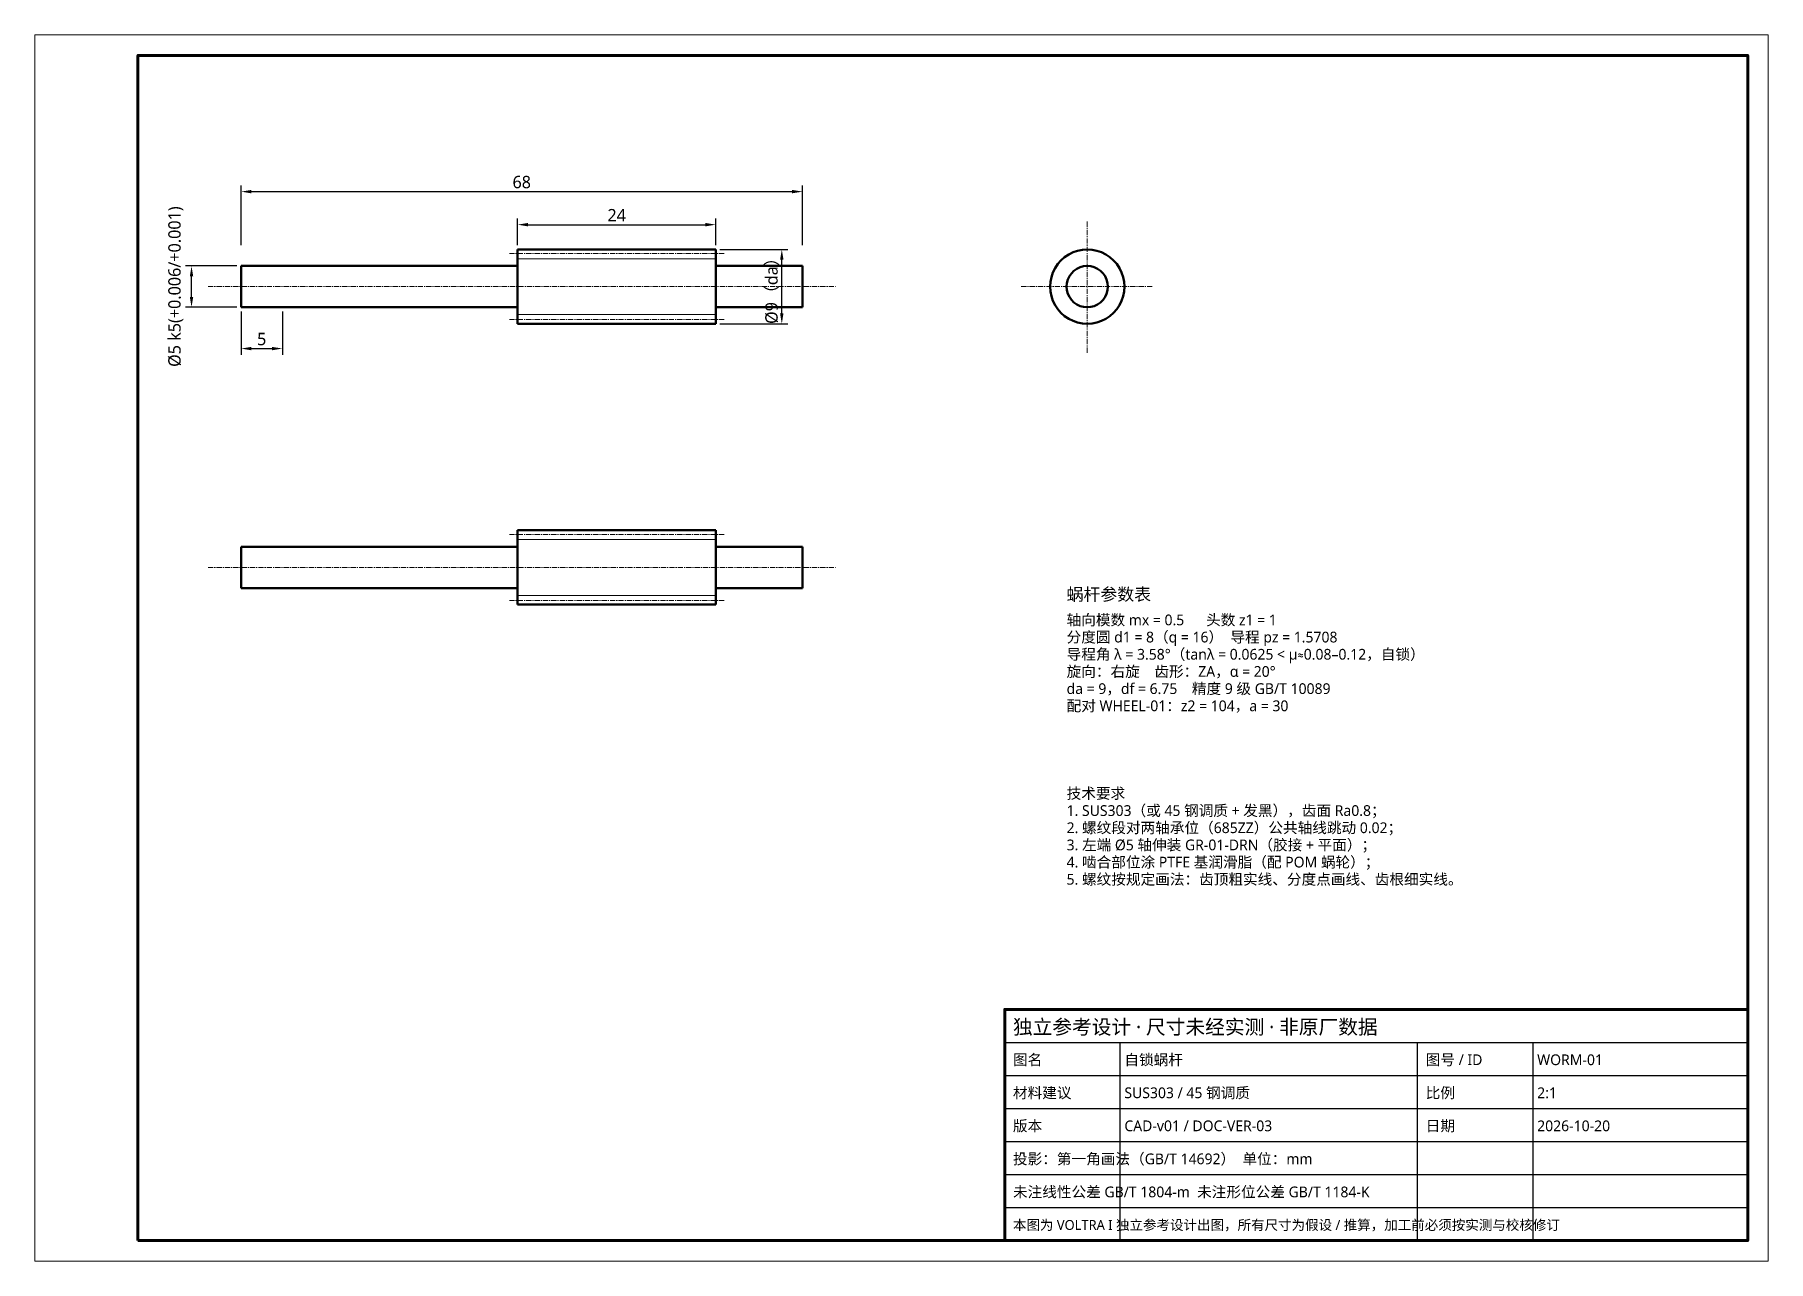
# Model space of a CAD drawing. Header units: millimetres. Extents: x 0 to 420, y 0 to 297.
import ezdxf

# ---------------------------------------------------------------- set-up
doc = ezdxf.new("R2010")
doc.units = ezdxf.units.MM
doc.linetypes.add('CENTER', pattern=[5.08, 3.175, -0.635, 0.635, -0.635])
doc.linetypes.add('DASHED', pattern=[1.524, 1.27, -0.254])
for name, color, linetype, lineweight in [('CENTER', 1, 'CENTER', 18), ('DIM', 3, 'CONTINUOUS', 18), ('FRAME', 7, 'CONTINUOUS', 70), ('HIDDEN', 8, 'DASHED', 25), ('TEXT', 7, 'CONTINUOUS', 25), ('VISIBLE', 7, 'CONTINUOUS', 50)]:
    doc.layers.add(name, color=color, linetype=linetype, lineweight=lineweight)
doc.styles.add('CJK', font='NotoSansCJK-Regular.ttc')
doc.dimstyles.new('GB', dxfattribs={"dimtxt": 3, "dimasz": 2.5, "dimexe": 1.5, "dimexo": 1, "dimgap": 0.8, "dimtad": 1, "dimzin": 12, "dimdsep": 46, "dimtxsty": 'CJK', "dimcen": 2.5, "dimazin": 3, "dimtfac": 0.5, "dimtmove": 2, "dimatfit": 3})

msp = doc.modelspace()

# ---------------------------------------------------------------- linework, layer by layer
at = {"layer": 'CENTER', "ltscale": 0.4}
for p, q in [((255, 220), (255, 252)), ((115, 244), (167, 244)), ((42, 236), (194, 236)), ((239, 236), (271, 236)), ((115, 228), (167, 228)), ((115, 176), (167, 176)), ((42, 168), (194, 168)), ((115, 160), (167, 160))]:
    msp.add_line(p, q, dxfattribs=at)
at = {"layer": 'DIM'}
for p, q in [((117, 242.75), (165, 242.75)), ((117, 229.25), (165, 229.25)), ((117, 174.75), (165, 174.75)), ((117, 161.25), (165, 161.25))]:
    msp.add_line(p, q, dxfattribs=at)
at = {"layer": 'FRAME', "lineweight": 18}
msp.add_lwpolyline([(0, 0), (420, 0), (420, 297), (0, 297)], close=True, dxfattribs=at)
at = {"layer": 'FRAME'}
for points in [[(25, 5), (415, 5), (415, 292), (25, 292)], [(235, 5), (415, 5), (415, 61), (235, 61)]]:
    msp.add_lwpolyline(points, close=True, dxfattribs=at)
at = {"layer": 'HIDDEN'}
for points in [[(117, 227), (117, 227.226), (117, 227.891), (117, 228.964), (117, 230.389), (117, 232.095), (117, 233.997), (117, 236), (117, 238.003), (117, 239.905), (117, 241.611), (117, 243.036), (117, 244.109), (117, 244.774), (117, 245)], [(165, 227), (165, 227.226), (165, 227.891), (165, 228.964), (165, 230.389), (165, 232.095), (165, 233.997), (165, 236), (165, 238.003), (165, 239.905), (165, 241.611), (165, 243.036), (165, 244.109), (165, 244.774), (165, 245)], [(255, 245), (256.175, 244.923), (257.329, 244.693), (258.444, 244.315), (259.5, 243.794), (260.479, 243.14), (261.364, 242.364), (262.14, 241.479), (262.794, 240.5), (263.315, 239.444), (263.693, 238.329), (263.923, 237.175), (264, 236), (263.923, 234.825), (263.693, 233.671), (263.315, 232.556), (262.794, 231.5), (262.14, 230.521), (261.364, 229.636), (260.479, 228.86), (259.5, 228.206), (258.444, 227.685), (257.329, 227.307), (256.175, 227.077), (255, 227), (253.825, 227.077), (252.671, 227.307), (251.556, 227.685), (250.5, 228.206), (249.521, 228.86), (248.636, 229.636), (247.86, 230.521), (247.206, 231.5), (246.685, 232.556), (246.307, 233.671), (246.077, 234.825), (246, 236), (246.077, 237.175), (246.307, 238.329), (246.685, 239.444), (247.206, 240.5), (247.86, 241.479), (248.636, 242.364), (249.521, 243.14), (250.5, 243.794), (251.556, 244.315), (252.671, 244.693), (253.825, 244.923), (255, 245)], [(50, 231), (50, 231.125), (50, 231.495), (50, 232.091), (50, 232.883), (50, 233.831), (50, 234.887), (50, 236), (50, 237.113), (50, 238.169), (50, 239.117), (50, 239.909), (50, 240.505), (50, 240.875), (50, 241)], [(117, 241), (117, 240.875), (117, 240.505), (117, 239.909), (117, 239.117), (117, 238.169), (117, 237.113), (117, 236), (117, 234.887), (117, 233.831), (117, 232.883), (117, 232.091), (117, 231.495), (117, 231.125), (117, 231)], [(117, 231), (117, 231.125), (117, 231.495), (117, 232.091), (117, 232.883), (117, 233.831), (117, 234.887), (117, 236), (117, 237.113), (117, 238.169), (117, 239.117), (117, 239.909), (117, 240.505), (117, 240.875), (117, 241)], [(165, 241), (165, 240.875), (165, 240.505), (165, 239.909), (165, 239.117), (165, 238.169), (165, 237.113), (165, 236), (165, 234.887), (165, 233.831), (165, 232.883), (165, 232.091), (165, 231.495), (165, 231.125), (165, 231)], [(165, 231), (165, 231.125), (165, 231.495), (165, 232.091), (165, 232.883), (165, 233.831), (165, 234.887), (165, 236), (165, 237.113), (165, 238.169), (165, 239.117), (165, 239.909), (165, 240.505), (165, 240.875), (165, 241)], [(186, 231), (186, 231.125), (186, 231.495), (186, 232.091), (186, 232.883), (186, 233.831), (186, 234.887), (186, 236), (186, 237.113), (186, 238.169), (186, 239.117), (186, 239.909), (186, 240.505), (186, 240.875), (186, 241)], [(255, 241), (254.132, 240.924), (253.29, 240.698), (252.5, 240.33), (251.786, 239.83), (251.17, 239.214), (250.67, 238.5), (250.302, 237.71), (250.076, 236.868), (250, 236), (250.076, 235.132), (250.302, 234.29), (250.67, 233.5), (251.17, 232.786), (251.786, 232.17), (252.5, 231.67), (253.29, 231.302), (254.132, 231.076), (255, 231), (255.868, 231.076), (256.71, 231.302), (257.5, 231.67), (258.214, 232.17), (258.83, 232.786), (259.33, 233.5), (259.698, 234.29), (259.924, 235.132), (260, 236), (259.924, 236.868), (259.698, 237.71), (259.33, 238.5), (258.83, 239.214), (258.214, 239.83), (257.5, 240.33), (256.71, 240.698), (255.868, 240.924), (255, 241)], [(255, 241), (254.132, 240.924), (253.29, 240.698), (252.5, 240.33), (251.786, 239.83), (251.17, 239.214), (250.67, 238.5), (250.302, 237.71), (250.076, 236.868), (250, 236), (250.076, 235.132), (250.302, 234.29), (250.67, 233.5), (251.17, 232.786), (251.786, 232.17), (252.5, 231.67), (253.29, 231.302), (254.132, 231.076), (255, 231), (255.868, 231.076), (256.71, 231.302), (257.5, 231.67), (258.214, 232.17), (258.83, 232.786), (259.33, 233.5), (259.698, 234.29), (259.924, 235.132), (260, 236), (259.924, 236.868), (259.698, 237.71), (259.33, 238.5), (258.83, 239.214), (258.214, 239.83), (257.5, 240.33), (256.71, 240.698), (255.868, 240.924), (255, 241)], [(255, 241), (255.868, 240.924), (256.71, 240.698), (257.5, 240.33), (258.214, 239.83), (258.83, 239.214), (259.33, 238.5), (259.698, 237.71), (259.924, 236.868), (260, 236), (259.924, 235.132), (259.698, 234.29), (259.33, 233.5), (258.83, 232.786), (258.214, 232.17), (257.5, 231.67), (256.71, 231.302), (255.868, 231.076), (255, 231), (254.132, 231.076), (253.29, 231.302), (252.5, 231.67), (251.786, 232.17), (251.17, 232.786), (250.67, 233.5), (250.302, 234.29), (250.076, 235.132), (250, 236), (250.076, 236.868), (250.302, 237.71), (250.67, 238.5), (251.17, 239.214), (251.786, 239.83), (252.5, 240.33), (253.29, 240.698), (254.132, 240.924), (255, 241)], [(117, 159), (117, 159.226), (117, 159.891), (117, 160.964), (117, 162.389), (117, 164.095), (117, 165.997), (117, 168), (117, 170.003), (117, 171.905), (117, 173.611), (117, 175.036), (117, 176.109), (117, 176.774), (117, 177)], [(165, 159), (165, 159.226), (165, 159.891), (165, 160.964), (165, 162.389), (165, 164.095), (165, 165.997), (165, 168), (165, 170.003), (165, 171.905), (165, 173.611), (165, 175.036), (165, 176.109), (165, 176.774), (165, 177)], [(50, 163), (50, 163.125), (50, 163.495), (50, 164.091), (50, 164.883), (50, 165.831), (50, 166.887), (50, 168), (50, 169.113), (50, 170.169), (50, 171.117), (50, 171.909), (50, 172.505), (50, 172.875), (50, 173)], [(117, 168), (117, 168.56), (117, 169.113), (117, 169.651), (117, 170.169), (117, 170.66), (117, 171.117), (117, 171.536), (117, 171.909), (117, 172.234), (117, 172.505), (117, 172.719), (117, 172.875), (117, 172.969), (117, 173)], [(117, 173), (117, 172.875), (117, 172.505), (117, 171.909), (117, 171.117), (117, 170.169), (117, 169.113), (117, 168), (117, 166.887), (117, 165.831), (117, 164.883), (117, 164.091), (117, 163.495), (117, 163.125), (117, 163)], [(165, 168), (165, 168.56), (165, 169.113), (165, 169.651), (165, 170.169), (165, 170.66), (165, 171.117), (165, 171.536), (165, 171.909), (165, 172.234), (165, 172.505), (165, 172.719), (165, 172.875), (165, 172.969), (165, 173)], [(165, 173), (165, 172.875), (165, 172.505), (165, 171.909), (165, 171.117), (165, 170.169), (165, 169.113), (165, 168), (165, 166.887), (165, 165.831), (165, 164.883), (165, 164.091), (165, 163.495), (165, 163.125), (165, 163)], [(186, 163), (186, 163.125), (186, 163.495), (186, 164.091), (186, 164.883), (186, 165.831), (186, 166.887), (186, 168), (186, 169.113), (186, 170.169), (186, 171.117), (186, 171.909), (186, 172.505), (186, 172.875), (186, 173)], [(117, 163), (117, 163.031), (117, 163.125), (117, 163.281), (117, 163.495), (117, 163.766), (117, 164.091), (117, 164.464), (117, 164.883), (117, 165.34), (117, 165.831), (117, 166.349), (117, 166.887), (117, 167.44), (117, 168)], [(165, 163), (165, 163.031), (165, 163.125), (165, 163.281), (165, 163.495), (165, 163.766), (165, 164.091), (165, 164.464), (165, 164.883), (165, 165.34), (165, 165.831), (165, 166.349), (165, 166.887), (165, 167.44), (165, 168)]]:
    msp.add_lwpolyline(points, dxfattribs=at)
at = {"layer": 'TEXT'}
for p, q in [((235, 53), (415, 53)), ((263, 5), (263, 53)), ((335, 5), (335, 53)), ((363, 5), (363, 53)), ((235, 45), (415, 45)), ((235, 37), (415, 37)), ((235, 29), (415, 29)), ((235, 21), (415, 21)), ((235, 13), (415, 13))]:
    msp.add_line(p, q, dxfattribs=at)
at = {"layer": 'VISIBLE'}
for points in [[(117, 245), (117, 244.774), (117, 244.109), (117, 243.036), (117, 241.611), (117, 239.905), (117, 238.003), (117, 236), (117, 233.997), (117, 232.095), (117, 230.389), (117, 228.964), (117, 227.891), (117, 227.226), (117, 227)], [(117, 245), (165, 245)], [(165, 245), (165, 244.774), (165, 244.109), (165, 243.036), (165, 241.611), (165, 239.905), (165, 238.003), (165, 236), (165, 233.997), (165, 232.095), (165, 230.389), (165, 228.964), (165, 227.891), (165, 227.226), (165, 227)], [(255, 245), (256.175, 244.923), (257.329, 244.693), (258.444, 244.315), (259.5, 243.794), (260.479, 243.14), (261.364, 242.364), (262.14, 241.479), (262.794, 240.5), (263.315, 239.444), (263.693, 238.329), (263.923, 237.175), (264, 236), (263.923, 234.825), (263.693, 233.671), (263.315, 232.556), (262.794, 231.5), (262.14, 230.521), (261.364, 229.636), (260.479, 228.86), (259.5, 228.206), (258.444, 227.685), (257.329, 227.307), (256.175, 227.077), (255, 227), (253.825, 227.077), (252.671, 227.307), (251.556, 227.685), (250.5, 228.206), (249.521, 228.86), (248.636, 229.636), (247.86, 230.521), (247.206, 231.5), (246.685, 232.556), (246.307, 233.671), (246.077, 234.825), (246, 236), (246.077, 237.175), (246.307, 238.329), (246.685, 239.444), (247.206, 240.5), (247.86, 241.479), (248.636, 242.364), (249.521, 243.14), (250.5, 243.794), (251.556, 244.315), (252.671, 244.693), (253.825, 244.923), (255, 245)], [(50, 241), (50, 240.875), (50, 240.505), (50, 239.909), (50, 239.117), (50, 238.169), (50, 237.113), (50, 236), (50, 234.887), (50, 233.831), (50, 232.883), (50, 232.091), (50, 231.495), (50, 231.125), (50, 231)], [(50, 241), (117, 241)], [(165, 241), (186, 241)], [(186, 241), (186, 240.875), (186, 240.505), (186, 239.909), (186, 239.117), (186, 238.169), (186, 237.113), (186, 236), (186, 234.887), (186, 233.831), (186, 232.883), (186, 232.091), (186, 231.495), (186, 231.125), (186, 231)], [(255, 241), (255.868, 240.924), (256.71, 240.698), (257.5, 240.33), (258.214, 239.83), (258.83, 239.214), (259.33, 238.5), (259.698, 237.71), (259.924, 236.868), (260, 236), (259.924, 235.132), (259.698, 234.29), (259.33, 233.5), (258.83, 232.786), (258.214, 232.17), (257.5, 231.67), (256.71, 231.302), (255.868, 231.076), (255, 231), (254.132, 231.076), (253.29, 231.302), (252.5, 231.67), (251.786, 232.17), (251.17, 232.786), (250.67, 233.5), (250.302, 234.29), (250.076, 235.132), (250, 236), (250.076, 236.868), (250.302, 237.71), (250.67, 238.5), (251.17, 239.214), (251.786, 239.83), (252.5, 240.33), (253.29, 240.698), (254.132, 240.924), (255, 241)], [(117, 231), (50, 231)], [(186, 231), (165, 231)], [(165, 227), (117, 227)], [(117, 177), (117, 176.943), (117, 176.774), (117, 176.495), (117, 176.109), (117, 175.621), (117, 175.036), (117, 174.364), (117, 173.611), (117, 172.788), (117, 171.905), (117, 170.973), (117, 170.003), (117, 169.008), (117, 168)], [(165, 177), (117, 177)], [(165, 177), (165, 176.943), (165, 176.774), (165, 176.495), (165, 176.109), (165, 175.621), (165, 175.036), (165, 174.364), (165, 173.611), (165, 172.788), (165, 171.905), (165, 170.973), (165, 170.003), (165, 169.008), (165, 168)], [(50, 173), (50, 172.969), (50, 172.875), (50, 172.719), (50, 172.505), (50, 172.234), (50, 171.909), (50, 171.536), (50, 171.117), (50, 170.66), (50, 170.169), (50, 169.651), (50, 169.113), (50, 168.56), (50, 168)], [(117, 173), (50, 173)], [(186, 173), (165, 173)], [(186, 173), (186, 172.969), (186, 172.875), (186, 172.719), (186, 172.505), (186, 172.234), (186, 171.909), (186, 171.536), (186, 171.117), (186, 170.66), (186, 170.169), (186, 169.651), (186, 169.113), (186, 168.56), (186, 168)], [(50, 168), (50, 167.44), (50, 166.887), (50, 166.349), (50, 165.831), (50, 165.34), (50, 164.883), (50, 164.464), (50, 164.091), (50, 163.766), (50, 163.495), (50, 163.281), (50, 163.125), (50, 163.031), (50, 163)], [(117, 168), (117, 166.992), (117, 165.997), (117, 165.027), (117, 164.095), (117, 163.212), (117, 162.389), (117, 161.636), (117, 160.964), (117, 160.379), (117, 159.891), (117, 159.505), (117, 159.226), (117, 159.057), (117, 159)], [(165, 168), (165, 166.992), (165, 165.997), (165, 165.027), (165, 164.095), (165, 163.212), (165, 162.389), (165, 161.636), (165, 160.964), (165, 160.379), (165, 159.891), (165, 159.505), (165, 159.226), (165, 159.057), (165, 159)], [(186, 168), (186, 167.44), (186, 166.887), (186, 166.349), (186, 165.831), (186, 165.34), (186, 164.883), (186, 164.464), (186, 164.091), (186, 163.766), (186, 163.495), (186, 163.281), (186, 163.125), (186, 163.031), (186, 163)], [(117, 163), (50, 163)], [(186, 163), (165, 163)], [(165, 159), (117, 159)]]:
    msp.add_lwpolyline(points, dxfattribs=at)

# ---------------------------------------------------------------- texts
at = {"layer": 'TEXT', "style": 'CJK'}
for s, height, p in [('蜗杆参数表', 3, (250, 160)), ('轴向模数 mx = 0.5      头数 z1 = 1', 2.6, (250, 154)), ('分度圆 d1 = 8（q = 16）  导程 pz = 1.5708', 2.6, (250, 149.84)), ('导程角 λ = 3.58°（tanλ = 0.0625 < μ≈0.08–0.12，自锁）', 2.6, (250, 145.68)), ('旋向：右旋    齿形：ZA，α = 20°', 2.6, (250, 141.52)), ('da = 9，df = 6.75    精度 9 级 GB/T 10089', 2.6, (250, 137.36)), ('配对 WHEEL-01：z2 = 104，a = 30', 2.6, (250, 133.2)), ('技术要求', 2.6, (250, 112)), ('1. SUS303（或 45 钢调质 + 发黑），齿面 Ra0.8；', 2.6, (250, 107.84)), ('2. 螺纹段对两轴承位（685ZZ）公共轴线跳动 0.02；', 2.6, (250, 103.68)), ('3. 左端 Ø5 轴伸装 GR-01-DRN（胶接 + 平面）；', 2.6, (250, 99.52)), ('4. 啮合部位涂 PTFE 基润滑脂（配 POM 蜗轮）；', 2.6, (250, 95.36)), ('5. 螺纹按规定画法：齿顶粗实线、分度点画线、齿根细实线。', 2.6, (250, 91.2)), ('独立参考设计 · 尺寸未经实测 · 非原厂数据', 3.5, (237, 55)), ('图名', 2.6, (237, 47.5)), ('自锁蜗杆', 2.6, (264, 47.5)), ('图号 / ID', 2.6, (337, 47.5)), ('WORM-01', 2.6, (364, 47.5)), ('材料建议', 2.6, (237, 39.5)), ('SUS303 / 45 钢调质', 2.6, (264, 39.5)), ('比例', 2.6, (337, 39.5)), ('2:1', 2.6, (364, 39.5)), ('版本', 2.6, (237, 31.5)), ('CAD-v01 / DOC-VER-03', 2.6, (264, 31.5)), ('日期', 2.6, (337, 31.5)), ('2026-10-20', 2.6, (364, 31.5)), ('投影：第一角画法（GB/T 14692）  单位：mm', 2.6, (237, 23.5)), ('未注线性公差 GB/T 1804-m  未注形位公差 GB/T 1184-K', 2.6, (237, 15.5)), ('本图为 VOLTRA I 独立参考设计出图，所有尺寸为假设 / 推算，加工前必须按实测与校核修订', 2.4, (237, 7.6))]:
    msp.add_text(s, height=height, dxfattribs=at).set_placement(p)

# ---------------------------------------------------------------- dimensions: what is measured, and where the dimension line sits
at = {"layer": 'DIM'}
for base, p1, p2, text in [((50, 259), (50, 245), (186, 245), '68'), ((117, 251), (117, 245), (165, 245), '24'), ((50, 221), (50, 231), (60, 231), '5')]:
    msp.add_linear_dim(base=base, p1=p1, p2=p2, text=text, dimstyle='GB', dxfattribs=at).render()
for base, p1, p2, text in [((38, 231), (50, 231), (50, 241), 'Ø5 k5(+0.006/+0.001)'), ((181, 227), (165, 227), (165, 245), 'Ø9（da）')]:
    msp.add_linear_dim(base=base, p1=p1, p2=p2, angle=90, text=text, dimstyle='GB', dxfattribs=at).render()

doc.saveas('drawing.dxf')
